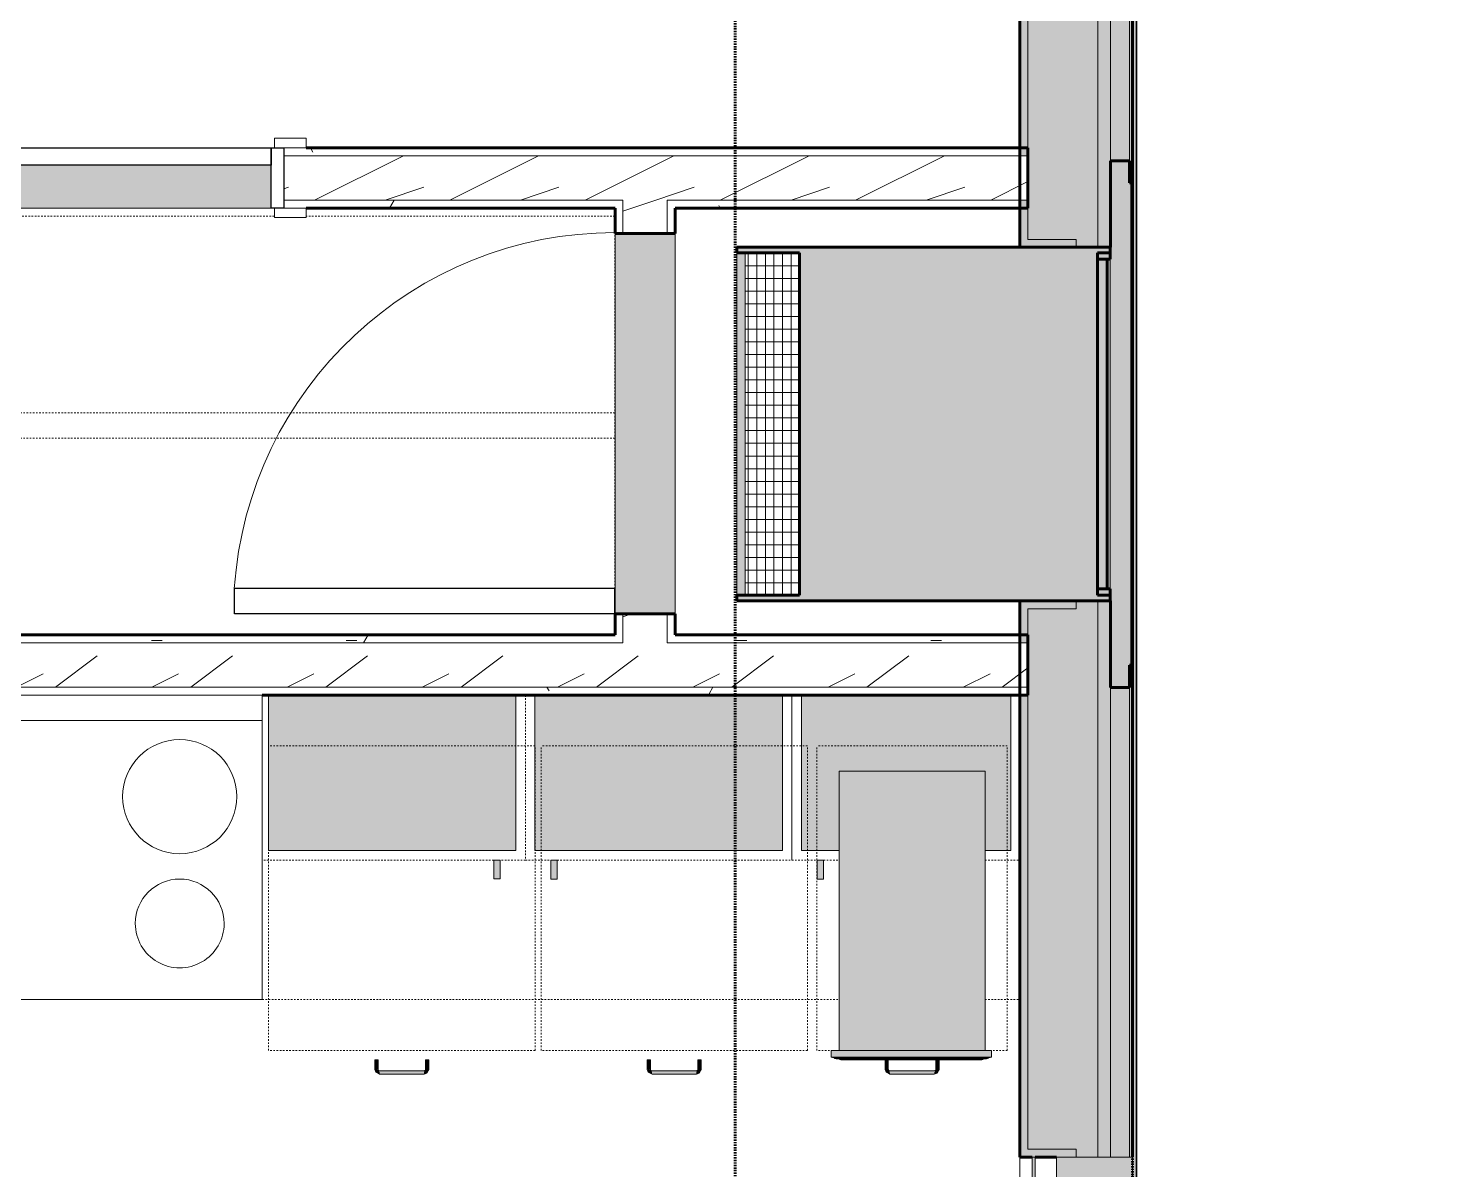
# Model space of a CAD drawing. Header units: inches. Extents: x -4169 to -1846, y 9706 to 12377.
# Drawn here: x -2155 to -2043.9, y 10203.4 to 10293.4 of the extents above; entities that cross this region are included whole.
import ezdxf

# ---------------------------------------------------------------- set-up
doc = ezdxf.new("R2010")
doc.units = ezdxf.units.IN
doc.header["$MEASUREMENT"] = 0
doc.linetypes.add('Dash', pattern=[0.25, 0.125, -0.125])
doc.linetypes.add('Dash 1_16_', pattern=[0.125, 0.0625, -0.0625])
for name, color, linetype, lineweight in [('0-1', 7, 'Continuous', 5), ('0-2', 7, 'Continuous', 18), ('0-3', 250, 'Continuous', 9), ('A-DOOR-1', 250, 'Continuous', 9), ('A-DOOR-2', 90, 'Continuous', 30), ('A-DOOR-FRAM-1', 90, 'Continuous', 30), ('A-GENM-3', 50, 'Continuous', 60), ('A-GENM-4', 250, 'Continuous', 9), ('A-GENM-6', 253, 'Continuous', 9), ('A-GENM-7', 252, 'Continuous', 9), ('A-GLAZ-1', 7, 'Continuous', 18), ('A-GLAZ-2', 50, 'Continuous', 60), ('A-GLAZ-3', 151, 'Continuous', 9), ('A-GLAZ-4', 135, 'Continuous', 18), ('A-WALL-1', 8, 'Continuous', 5), ('A-WALL-3', 50, 'Continuous', 60), ('A-WALL-4', 7, 'Continuous', 18), ('A-WALL-5', 251, 'Continuous', 5), ('A-WALL-9', 45, 'Continuous', 18), ('A-WALL-PATT-1', 250, 'Continuous', 9), ('A-WALL-PATT-2', 253, 'Continuous', 9), ('C-PROP-LINE-2', 91, 'Dash 1_16_', 60), ('Q-CASE', 31, 'Continuous', 9), ('Q-CASE-1', 9, 'Continuous', 9), ('Q-CASE-3', 250, 'Continuous', 9), ('Q-CASE-4', 250, 'Dash', 9), ('Q-CASE-HDLN-1', 250, 'Dash', 9), ('Q-CASE-HDLN-2', 31, 'Continuous', 9), ('Q-SPCQ-1', 250, 'Continuous', 9)]:
    doc.layers.add(name, color=color, linetype=linetype, lineweight=lineweight)
pattern_1 = [(0, (0, 0), (20.48, 5.12), [0.845, -14.515, 0.845, -14.515, -81.92]), (0, (0, 0), (20.48, 5.12), [-30.72, 0.845, -29.875, 0.845, -14.515, -35.84]), (0, (0, 0), (20.48, 5.12), [-76.8, 0.845, -9.395, 0.845, -24.755]), (120, (7.68, 2.56), (-14.67405, 15.1762003), [0.845, -14.515, 0.845, -14.515, -81.92]), (120, (7.68, 2.56), (-14.67405, 15.1762003), [-30.72, 0.845, -29.875, 0.845, -14.515, -35.84]), (120, (7.68, 2.56), (-14.67405, 15.1762003), [-76.8, 0.845, -9.395, 0.845, -24.755]), (240, (10.24, 12.8), (-5.80595, -20.2962003), [0.845, -14.515, 0.845, -14.515, -81.92]), (240, (10.24, 12.8), (-5.80595, -20.2962003), [-30.72, 0.845, -29.875, 0.845, -14.515, -35.84]), (240, (10.24, 12.8), (-5.80595, -20.2962003), [-76.8, 0.845, -9.395, 0.845, -24.755])]
pattern_2 = [(216.87, (4.265, 10.662), (31.9871619, 21.32545714), [5.331, -47.981]), (206.565, (10.662, 7.464), (-10.662476, -10.6620098), [11.921, -11.921]), (198.435, (10.662, 2.132), (-21.3244936, -10.6625869), [6.744, -26.974])]

# ---------------------------------------------------------------- blocks, each defined once
blk = doc.blocks.new('Single-Flush - 30_ x 80_ - MAGIC PAK DOOR-1421383-ENLARGED RCP - 2ND FLOOR PLAN')
at = {"layer": 'A-DOOR-1'}
blk.add_arc((15, -2.375), 30.067, 180, 266.18593, dxfattribs=at)
at = {"layer": 'A-DOOR-2'}
for p, q in [((13, -2.375), (13, -32.375)), ((15, -2.375), (13, -2.375)), ((15, -2.375), (15, -32.375)), ((15, -32.375), (13, -32.375))]:
    blk.add_line(p, q, dxfattribs=at)
blk = doc.blocks.new('FOLDING_SLIDING CLOSET - 72_ x 80_-1372885-ENLARGED RCP - 2ND FLOOR PLAN')
at = {"layer": 'A-DOOR-1'}
for p, q in [((-38.75, 3.25), (-36.25, 3.25)), ((-38.75, 2.5), (-38.75, 3.25)), ((-36.25, 2.5), (-38.75, 2.5)), ((-36.25, 3.25), (-36.25, 2.5)), ((36.25, 3.25), (38.75, 3.25)), ((36.25, 2.5), (36.25, 3.25)), ((38.75, 2.5), (36.25, 2.5)), ((38.75, 3.25), (38.75, 2.5)), ((-38.75, -2.25), (-36.25, -2.25)), ((-38.75, -3), (-38.75, -2.25)), ((-36.25, -3), (-38.75, -3)), ((-36.25, -2.25), (-36.25, -3)), ((36.25, -2.25), (38.75, -2.25)), ((36.25, -3), (36.25, -2.25)), ((38.75, -3), (36.25, -3)), ((38.75, -2.25), (38.75, -3))]:
    blk.add_line(p, q, dxfattribs=at)
at = {"layer": 'A-DOOR-2'}
for p, q in [((-1, 0.5), (36, 0.5)), ((-1, -0.875), (-1, 0.5)), ((36, 0.5), (36, -0.875)), ((-36, -0.875), (1, -0.875)), ((-36, -2.25), (-36, -0.875)), ((36, -0.875), (-1, -0.875)), ((1, -0.875), (1, -2.25)), ((1, -2.25), (-36, -2.25))]:
    blk.add_line(p, q, dxfattribs=at)
at = {"layer": 'A-DOOR-FRAM-1'}
for p, q in [((-37, 2.5), (-36, 2.5)), ((-37, -2.25), (-37, 2.5)), ((-36, 2.5), (-36, -2.25)), ((36, 2.5), (37, 2.5)), ((36, -2.25), (36, 2.5)), ((37, 2.5), (37, -2.25)), ((-36, -2.25), (-37, -2.25)), ((37, -2.25), (36, -2.25))]:
    blk.add_line(p, q, dxfattribs=at)
blk = doc.blocks.new('OD_CW_Closet - OD_CW_Closet-2067908-ENLARGED RCP - 2ND FLOOR PLAN')
at = {"layer": 'Q-CASE-HDLN-1'}
for p, q in [((0.74, 22.35), (0.74, -7.65)), ((0.74, 8.5), (158.05, 8.5)), ((0.74, 6.5), (158.05, 6.5)), ((0.74, -9), (25.09, -9)), ((27.59, -9), (100.09, -9))]:
    blk.add_line(p, q, dxfattribs=at)
blk = doc.blocks.new('Range - 24_ x 30_-2322588-ENLARGED RCP - 2ND FLOOR PLAN')
at = {"layer": 'Q-SPCQ-1'}
for p, q in [((0, 0), (30, 0)), ((0, -24), (0, 0)), ((30, 0), (30, -24)), ((0, -22), (30, -22)), ((30, -24), (0, -24))]:
    blk.add_line(p, q, dxfattribs=at)
for centre, radius, start, end in [((6.5, -6), 3.5, 360, 180), ((23.5, -6), 3, 0, 180), ((6.5, -6), 3.5, 180, 0), ((23.5, -6), 3, 180, 0), ((6.5, -16), 4.5, 0, 180), ((23.5, -16), 3, 360, 180), ((6.5, -16), 4.5, 180, 0), ((23.5, -16), 3, 180, 0)]:
    blk.add_arc(centre, radius, start, end, dxfattribs=at)
blk = doc.blocks.new('OD_CW_Countertop - OD_CW_Countertop-2375019-ENLARGED RCP - 2ND FLOOR PLAN')
at = {"layer": 'Q-CASE-HDLN-1'}
for p, q in [((67.24, 0), (112.71, 0)), ((124.21, 0), (126.96, 0))]:
    blk.add_line(p, q, dxfattribs=at)
blk = doc.blocks.new('Drawer_Base_Cabinet_3_drawer_12205 - 21_-V83-ENLARGED RCP - 2ND FLOOR PLAN')
at = {"layer": 'Q-CASE'}
for points in [[(-1.2, -25.5), (-1.14, -25.5), (-1.15, -24.75), (-1.38, -24.75), (-1.37, -25.5), (-1.23, -25.5)], [(-1.01, -25.84), (-1.03, -25.64), (-1.2, -25.5), (-1.35, -25.5), (-1.31, -25.69), (-1.28, -25.77), (-1.12, -25.83)], [(2.49, -25.84), (2.64, -25.81), (2.76, -25.75), (2.82, -25.61), (2.8, -25.5), (2.65, -25.5), (2.49, -25.69), (2.49, -25.81)], [(2.49, -25.64), (2.6, -25.55), (2.62, -25.51), (2.5, -25.63)], [(2.7, -25.5), (2.86, -25.5), (2.85, -24.75), (2.62, -24.75), (2.63, -25.5), (2.68, -25.5)], [(-1.01, -25.87), (2.49, -25.86), (2.49, -25.62), (-1.01, -25.64), (-1.01, -25.87)]]:
    blk.add_hatch(color=256, dxfattribs=at).paths.add_polyline_path(points, flags=0)
at = {"layer": 'Q-CASE-HDLN-1'}
for p, q in [((11.24, 0), (-9.76, 0)), ((-9.76, -24), (-9.76, 0)), ((11.24, -24), (11.24, 0)), ((11.24, -24), (-9.76, -24))]:
    blk.add_line(p, q, dxfattribs=at)
at = {"layer": 'Q-CASE-HDLN-2'}
for p, q in [((-1.39, -25.5), (-1.39, -24.75)), ((-1.39, -24.75), (-1.38, -24.75)), ((-1.14, -24.75), (-1.39, -24.75)), ((-1.39, -25.5), (-1.39, -24.75)), ((-1.39, -24.75), (-1.38, -24.75)), ((-1.38, -24.75), (-1.39, -24.75)), ((-1.39, -25.5), (-1.39, -24.75)), ((-1.39, -24.75), (-1.38, -24.75)), ((-1.38, -24.75), (-1.39, -24.75)), ((-1.31, -25.72), (-1.39, -25.5)), ((-1.31, -25.72), (-1.39, -25.5)), ((-1.14, -24.75), (-1.14, -25.5)), ((-1.14, -24.75), (-1.14, -24.75)), ((-1.14, -24.75), (-1.14, -25.5)), ((-1.14, -24.75), (-1.14, -24.75)), ((-1.14, -24.75), (-1.14, -24.75)), ((-1.14, -24.75), (-1.14, -25.5)), ((-1.14, -24.75), (-1.14, -24.75)), ((-1.14, -24.75), (-1.14, -24.75)), ((-1.14, -25.5), (-1.12, -25.54)), ((-1.14, -25.5), (-1.12, -25.54)), ((2.61, -25.5), (2.61, -24.75)), ((2.86, -24.75), (2.61, -24.75)), ((2.61, -24.75), (2.62, -24.75)), ((2.61, -25.5), (2.61, -24.75)), ((2.62, -24.75), (2.61, -24.75)), ((2.61, -24.75), (2.62, -24.75)), ((2.61, -25.5), (2.61, -24.75)), ((2.62, -24.75), (2.61, -24.75)), ((2.61, -24.75), (2.62, -24.75)), ((2.86, -25.5), (2.82, -25.59)), ((2.86, -25.5), (2.82, -25.59)), ((2.86, -24.75), (2.86, -25.5)), ((2.86, -24.75), (2.86, -24.75)), ((2.86, -24.75), (2.86, -25.5)), ((2.86, -24.75), (2.86, -24.75)), ((2.86, -24.75), (2.86, -24.75)), ((2.86, -24.75), (2.86, -25.5)), ((2.86, -24.75), (2.86, -24.75)), ((2.86, -24.75), (2.86, -24.75)), ((-1.01, -25.87), (-1.1, -25.83)), ((-1.01, -25.87), (-1.1, -25.83)), ((-1.01, -25.62), (2.49, -25.62)), ((2.49, -25.87), (-1.01, -25.87)), ((2.49, -25.62), (2.52, -25.6)), ((2.49, -25.62), (2.52, -25.6)), ((2.71, -25.8), (2.49, -25.87)), ((2.71, -25.8), (2.49, -25.87))]:
    blk.add_line(p, q, dxfattribs=at)
at = {"layer": 'Q-CASE-HDLN-2', "flags": 128}
for points in [[(-1.01, -25.87), (-1.31, -25.72), (-1.39, -25.5)], [(-1.14, -25.5), (-1.08, -25.61), (-1.01, -25.62)], [(2.86, -25.5), (2.71, -25.8), (2.49, -25.87)], [(2.49, -25.62), (2.59, -25.57), (2.61, -25.5)]]:
    blk.add_lwpolyline(points, dxfattribs=at)
blk = doc.blocks.new('Base_Unit_4_drawer_12137 - 15_-V87-ENLARGED RCP - 2ND FLOOR PLAN')
at = {"layer": 'Q-CASE'}
for points in [[(6.49, -24), (6.49, -2), (-5.01, -2), (-5.01, -24), (6.26, -24)], [(6.49, -24.54), (6.99, -24.54), (6.99, -24), (-5.64, -24), (-5.64, -24.54), (6.26, -24.54)], [(6.49, -24.59), (6.77, -24.59), (6.85, -24.54), (-5.53, -24.56), (-5.42, -24.59), (6.26, -24.59)], [(2.04, -24.67), (6.61, -24.67), (6.77, -24.59), (-5.42, -24.59), (-5.26, -24.67), (-4.97, -24.67), (-2.18, -24.67)], [(-4.81, -24.75), (6.26, -24.74), (6.42, -24.68), (6.24, -24.67), (-5.01, -24.69), (-4.89, -24.75)], [(-1.2, -25.5), (-1.14, -25.5), (-1.15, -24.75), (-1.38, -24.75), (-1.37, -25.5), (-1.23, -25.5)], [(-1.01, -25.84), (-1.03, -25.64), (-1.2, -25.5), (-1.35, -25.5), (-1.31, -25.69), (-1.28, -25.77), (-1.12, -25.83)], [(2.49, -25.84), (2.64, -25.81), (2.76, -25.75), (2.82, -25.61), (2.8, -25.5), (2.65, -25.5), (2.49, -25.69), (2.49, -25.81)], [(2.49, -25.64), (2.6, -25.55), (2.62, -25.51), (2.5, -25.63)], [(2.86, -25.5), (2.85, -24.75), (2.62, -24.75), (2.63, -25.5), (2.85, -25.5)], [(-1.01, -25.87), (2.49, -25.86), (2.49, -25.62), (-1.01, -25.64), (-1.01, -25.87)]]:
    blk.add_hatch(color=256, dxfattribs=at).paths.add_polyline_path(points, flags=0)
at = {"layer": 'Q-CASE-HDLN-1'}
for p, q in [((8.24, 0), (-6.76, 0)), ((-6.76, -24), (-6.76, 0)), ((8.24, -24), (8.24, 0)), ((8.24, -24), (-6.76, -24))]:
    blk.add_line(p, q, dxfattribs=at)
at = {"layer": 'Q-CASE-HDLN-2'}
for p, q in [((-5.01, -24), (-5.01, -2)), ((-5.01, -2), (6.49, -2)), ((6.49, -2), (6.49, -24)), ((6.99, -24), (-5.64, -24)), ((-5.64, -24.54), (-5.64, -24)), ((6.99, -24), (6.99, -24.54)), ((6.99, -24.54), (-5.64, -24.54)), ((-5.42, -24.59), (6.77, -24.59)), ((6.54, -24.67), (-5.19, -24.67)), ((-4.89, -24.75), (6.24, -24.75)), ((-1.39, -25.5), (-1.39, -24.75)), ((-1.39, -25.5), (-1.39, -24.75)), ((-1.39, -25.5), (-1.39, -24.75)), ((-1.39, -25.5), (-1.39, -24.75)), ((-1.31, -25.72), (-1.39, -25.5)), ((-1.31, -25.72), (-1.39, -25.5)), ((-1.31, -25.72), (-1.39, -25.5)), ((-1.14, -24.75), (-1.14, -25.5)), ((-1.14, -24.75), (-1.14, -25.5)), ((-1.14, -24.75), (-1.14, -25.5)), ((-1.14, -24.75), (-1.14, -25.5)), ((-1.14, -25.5), (-1.12, -25.54)), ((-1.14, -25.5), (-1.12, -25.54)), ((-1.14, -25.5), (-1.12, -25.54)), ((2.61, -25.5), (2.61, -24.75)), ((2.61, -25.5), (2.61, -24.75)), ((2.61, -25.5), (2.61, -24.75)), ((2.61, -25.5), (2.61, -24.75)), ((2.86, -25.5), (2.82, -25.59)), ((2.86, -25.5), (2.82, -25.59)), ((2.86, -25.5), (2.82, -25.59)), ((2.86, -24.75), (2.86, -25.5)), ((2.86, -24.75), (2.86, -25.5)), ((2.86, -24.75), (2.86, -25.5)), ((2.86, -24.75), (2.86, -25.5)), ((-1.01, -25.87), (-1.1, -25.83)), ((-1.01, -25.87), (-1.1, -25.83)), ((-1.01, -25.87), (-1.1, -25.83)), ((-1.01, -25.62), (2.49, -25.62)), ((2.49, -25.87), (-1.01, -25.87)), ((2.49, -25.62), (2.52, -25.6)), ((2.49, -25.62), (2.52, -25.6)), ((2.49, -25.62), (2.52, -25.6)), ((2.71, -25.8), (2.49, -25.87)), ((2.71, -25.8), (2.49, -25.87)), ((2.71, -25.8), (2.49, -25.87))]:
    blk.add_line(p, q, dxfattribs=at)
at = {"layer": 'Q-CASE-HDLN-2', "flags": 128}
for points in [[(-1.01, -25.87), (-1.31, -25.72), (-1.39, -25.5)], [(-1.14, -25.5), (-1.08, -25.61), (-1.01, -25.62)], [(2.86, -25.5), (2.71, -25.8), (2.49, -25.87)], [(2.49, -25.62), (2.59, -25.57), (2.61, -25.5)]]:
    blk.add_lwpolyline(points, dxfattribs=at)
at = {"layer": 'Q-CASE-HDLN-2'}
for points in [[(-5.64, -24.54), (-5.6, -24.54), (-5.53, -24.55), (-5.45, -24.58), (-5.42, -24.59)], [(-5.42, -24.59), (-5.4, -24.61), (-5.34, -24.64), (-5.26, -24.67), (-5.19, -24.67), (-5.16, -24.67)], [(-5.16, -24.67), (-5.19, -24.67), (-5.23, -24.67), (-5.26, -24.67)], [(-5.26, -24.67), (-5.23, -24.67), (-5.19, -24.67), (-5.16, -24.67)], [(-5.16, -24.67), (-5.19, -24.67), (-5.23, -24.67), (-5.26, -24.67)], [(-5.26, -24.67), (-5.23, -24.67), (-5.19, -24.67), (-5.16, -24.67)], [(-5.16, -24.67), (-5.19, -24.67), (-5.23, -24.67), (-5.26, -24.67)], [(-5.07, -24.68), (-5.03, -24.68), (-4.97, -24.7), (-4.91, -24.73), (-4.89, -24.75)], [(6.42, -24.68), (6.38, -24.68), (6.32, -24.7), (6.26, -24.73), (6.24, -24.75)], [(6.77, -24.59), (6.75, -24.61), (6.69, -24.64), (6.61, -24.67), (6.55, -24.67), (6.51, -24.67)], [(6.61, -24.67), (6.58, -24.67), (6.54, -24.67), (6.51, -24.67)], [(6.61, -24.67), (6.58, -24.67), (6.55, -24.67), (6.51, -24.67)], [(6.61, -24.67), (6.58, -24.67), (6.54, -24.67), (6.51, -24.67)], [(6.61, -24.67), (6.58, -24.67), (6.55, -24.67), (6.51, -24.67)], [(6.61, -24.67), (6.58, -24.67), (6.54, -24.67), (6.51, -24.67)], [(6.99, -24.54), (6.95, -24.54), (6.88, -24.55), (6.81, -24.58), (6.77, -24.59)]]:
    blk.add_open_spline(points, degree=3, dxfattribs=at)
blk = doc.blocks.new('300 Series Wall Hung Cabinet_301 - 21_-2351527-ENLARGED RCP - 2ND FLOOR PLAN')
at = {"layer": 'Q-CASE-1'}
for points in [[(9.75, -0.19), (-9.75, -0.19), (-9.75, -12.44), (9.75, -12.44), (9.75, -8.4)], [(-8.01, -13.19), (-8.5, -13.19), (-8.5, -14.69), (-8.01, -14.69)]]:
    blk.add_hatch(color=256, dxfattribs=at).paths.add_polyline_path(points, flags=0)
at = {"layer": 'Q-CASE-3'}
for p, q in [((-9.75, -12.44), (-9.75, -0.19)), ((9.75, -0.19), (9.75, -12.44)), ((9.75, -12.44), (-9.75, -12.44)), ((-8.01, -13.19), (-8.5, -13.19)), ((-8.5, -13.19), (-8.5, -14.69)), ((-8.01, -14.69), (-8.01, -13.19)), ((-8.5, -14.69), (-8.01, -14.69))]:
    blk.add_line(p, q, dxfattribs=at)
at = {"layer": 'Q-CASE-4'}
for p, q in [((-10.5, -0.19), (-10.5, -13.19)), ((10.5, -13.19), (10.5, -0.19)), ((-10.5, -13.19), (10.5, -13.19))]:
    blk.add_line(p, q, dxfattribs=at)
blk = doc.blocks.new('300 Series Wall Hung Cabinet_301 - 21_-2320634-ENLARGED RCP - 2ND FLOOR PLAN')
at = {"layer": 'Q-CASE-1'}
for points in [[(-8.5, 16.87), (-8.5, 15.38), (-8.01, 15.38), (-8.01, 16.87)], [(9.75, 14.63), (-9.75, 14.63), (-9.75, 2.37), (9.75, 2.37), (9.75, 14.55)]]:
    blk.add_hatch(color=256, dxfattribs=at).paths.add_polyline_path(points, flags=0)
at = {"layer": 'Q-CASE-3'}
for p, q in [((-8.01, 16.87), (-8.5, 16.87)), ((-8.5, 16.87), (-8.5, 15.38)), ((-8.01, 15.38), (-8.01, 16.87)), ((-9.75, 2.37), (-9.75, 14.63)), ((-9.75, 14.63), (9.75, 14.63)), ((-8.5, 15.38), (-8.01, 15.38)), ((9.75, 14.63), (9.75, 2.37))]:
    blk.add_line(p, q, dxfattribs=at)
at = {"layer": 'Q-CASE-4'}
for p, q in [((-10.5, 2.37), (-10.5, 15.38)), ((-10.5, 15.38), (10.25, 15.38))]:
    blk.add_line(p, q, dxfattribs=at)
blk = doc.blocks.new('300 Series Wall Hung Cabinet_301 - 18_-V86-ENLARGED RCP - 2ND FLOOR PLAN')
at = {"layer": 'Q-CASE-1'}
for points in [[(6.23, -12.44), (8.25, -12.44), (8.25, -0.19), (-8.25, -0.19), (-8.25, -12.44), (-5.27, -12.44), (-5.27, -6.19), (6.23, -6.19), (6.23, -12.36)], [(-6.51, -14.69), (-6.51, -13.19), (-7, -13.19), (-7, -14.69)]]:
    blk.add_hatch(color=256, dxfattribs=at).paths.add_polyline_path(points, flags=0)
at = {"layer": 'Q-CASE-3'}
for p, q in [((-8.25, -12.44), (-8.25, -0.19)), ((8.25, -0.19), (8.25, -12.44)), ((-5.27, -12.44), (-8.25, -12.44)), ((-6.51, -13.19), (-7, -13.19)), ((-7, -13.19), (-7, -14.69)), ((-6.51, -14.69), (-6.51, -13.19)), ((8.25, -12.44), (6.23, -12.44)), ((-7, -14.69), (-6.51, -14.69))]:
    blk.add_line(p, q, dxfattribs=at)
at = {"layer": 'Q-CASE-4'}
for p, q in [((-9, -0.19), (-9, -13.19)), ((-9, -13.19), (-5.27, -13.19)), ((6.23, -13.19), (8.98, -13.19))]:
    blk.add_line(p, q, dxfattribs=at)
blk = doc.blocks.new('CTR - 1st Phase - Unit Layouts_rvt-1-ENLARGED RCP - 2ND FLOOR PLAN')
at = {"layer": 'A-WALL-1'}
h = blk.add_hatch(color=256, dxfattribs=at)
h.paths.add_polyline_path([(-2181.08, 10279.22), (-2135.82, 10279.22), (-2135.82, 10282.6), (-2170.82, 10282.6), (-2170.82, 10281.22), (-2207.82, 10281.22), (-2207.82, 10279.22), (-2202.86, 10279.22)], flags=0)
h.paths.add_polyline_path([(-2202.86, 10282.6), (-2172.82, 10282.6), (-2172.82, 10283.97), (-2207.82, 10283.97), (-2207.82, 10282.6)], flags=0)
blk.add_hatch(color=256, dxfattribs=at).paths.add_polyline_path([(-2103.97, 10247.22), (-2103.97, 10277.22), (-2108.72, 10277.22), (-2108.72, 10247.22), (-2104.6, 10247.22)], flags=0)
at = {"layer": 'A-WALL-PATT-1'}
h = blk.add_hatch(dxfattribs=at)
h.set_pattern_fill('FP_1', color=256, style=0, pattern_type=2)
h.set_pattern_definition(pattern_1)
h.paths.add_polyline_path([(-2134.82, 10283.35), (-2076.8, 10283.36), (-2076.8, 10283.97), (-2134.82, 10283.97)], flags=0)
h.paths.add_polyline_path([(-2210.57, 10283.35), (-2208.82, 10283.35), (-2208.82, 10283.97), (-2212.32, 10283.97), (-2212.32, 10283.35)], flags=0)
h.paths.add_polyline_path([(-2303.86, 10283.35), (-2286.32, 10283.35), (-2286.32, 10283.97), (-2304.48, 10283.97)], flags=0)
h = blk.add_hatch(dxfattribs=at)
h.set_pattern_fill('FP_1', color=256, style=0, pattern_type=2)
h.set_pattern_definition(pattern_1)
h.paths.add_polyline_path([(-2076.8, 10279.22), (-2076.8, 10279.85), (-2104.6, 10279.85), (-2104.6, 10279.22), (-2079.78, 10279.22)], flags=0)
h.paths.add_polyline_path([(-2124.86, 10279.22), (-2108.1, 10279.22), (-2108.1, 10279.85), (-2134.82, 10279.85), (-2134.82, 10279.22), (-2133.07, 10279.22)], flags=0)
h.paths.add_polyline_path([(-2208.82, 10279.22), (-2208.82, 10279.85), (-2212.32, 10279.85), (-2212.32, 10279.22), (-2210.57, 10279.22)], flags=0)
h.paths.add_polyline_path([(-2286.32, 10279.22), (-2286.32, 10279.85), (-2300.36, 10279.85), (-2299.73, 10279.22), (-2287.22, 10279.22)], flags=0)
h = blk.add_hatch(dxfattribs=at)
h.set_pattern_fill('FP_1', color=256, style=0, pattern_type=2)
h.set_pattern_definition(pattern_1)
h.paths.add_polyline_path([(-2104.6, 10244.95), (-2076.8, 10244.96), (-2076.8, 10245.57), (-2104.6, 10245.57)], flags=0)
h.paths.add_polyline_path([(-2248.61, 10244.95), (-2108.1, 10244.95), (-2108.1, 10245.57), (-2266.97, 10245.57), (-2266.34, 10244.95), (-2266.08, 10244.95)], flags=0)
h = blk.add_hatch(dxfattribs=at)
h.set_pattern_fill('FP_1', color=256, style=0, pattern_type=2)
h.set_pattern_definition(pattern_1)
h.paths.add_polyline_path([(-2113.55, 10240.82), (-2076.17, 10240.82), (-2076.17, 10241.45), (-2239.4, 10241.45), (-2239.4, 10240.82), (-2115.03, 10240.82)], flags=0)
h.paths.add_polyline_path([(-2248.61, 10240.82), (-2242.9, 10240.82), (-2242.9, 10241.45), (-2268.68, 10241.45), (-2268.05, 10240.82), (-2266.08, 10240.82)], flags=0)
at = {"layer": 'A-WALL-PATT-2'}
h = blk.add_hatch(dxfattribs=at)
h.set_pattern_fill('FP_2', color=256, style=0, pattern_type=2)
h.set_pattern_definition(pattern_2)
h.paths.add_polyline_path([(-2104.6, 10279.85), (-2076.17, 10279.85), (-2076.17, 10283.35), (-2134.82, 10283.35), (-2134.82, 10279.85), (-2108.1, 10279.85)], flags=0)
h.paths.add_polyline_path([(-2208.82, 10279.85), (-2208.82, 10283.35), (-2212.32, 10283.35), (-2212.32, 10279.85)], flags=0)
h.paths.add_polyline_path([(-2301.24, 10279.85), (-2286.32, 10279.85), (-2286.32, 10283.35), (-2304.74, 10283.35), (-2303.86, 10282.46)], flags=0)
h = blk.add_hatch(dxfattribs=at)
h.set_pattern_fill('FP_2', color=256, style=0, pattern_type=2)
h.set_pattern_definition(pattern_2)
h.paths.add_polyline_path([(-2108.1, 10244.95), (-2104.6, 10244.95), (-2104.6, 10247.22), (-2108.1, 10247.22), (-2108.1, 10245.57)], flags=0)
h.paths.add_polyline_path([(-2108.1, 10277.22), (-2104.6, 10277.22), (-2104.6, 10279.85), (-2108.1, 10279.85), (-2108.1, 10279.21)], flags=0)
h = blk.add_hatch(dxfattribs=at)
h.set_pattern_fill('FP_2', color=256, style=0, pattern_type=2)
h.set_pattern_definition(pattern_2)
h.paths.add_polyline_path([(-2076.17, 10241.45), (-2076.17, 10244.95), (-2271.29, 10244.95), (-2267.79, 10241.45), (-2079.78, 10241.45)], flags=0)
at = {"layer": 'A-WALL-3'}
for p, q in [((-2133.07, 10283.97), (-2076.17, 10283.97)), ((-2076.17, 10283.97), (-2076.17, 10279.22)), ((-2108.72, 10279.22), (-2133.07, 10279.22)), ((-2108.72, 10277.22), (-2108.72, 10279.22)), ((-2076.17, 10279.22), (-2103.97, 10279.22)), ((-2103.97, 10279.22), (-2103.97, 10277.22)), ((-2103.97, 10277.22), (-2108.72, 10277.22)), ((-2108.72, 10245.57), (-2108.72, 10247.22)), ((-2108.72, 10247.22), (-2103.97, 10247.22)), ((-2103.97, 10247.22), (-2103.97, 10245.57)), ((-2266.08, 10245.57), (-2108.72, 10245.57)), ((-2103.97, 10245.57), (-2076.17, 10245.57)), ((-2076.17, 10245.57), (-2076.17, 10240.82)), ((-2076.17, 10240.82), (-2136.53, 10240.82))]:
    blk.add_line(p, q, dxfattribs=at)
at = {"layer": 'A-WALL-4'}
for p, q in [((-2076.17, 10283.35), (-2134.82, 10283.35)), ((-2108.1, 10279.85), (-2134.82, 10279.85)), ((-2108.1, 10279.85), (-2108.1, 10279.22)), ((-2076.17, 10279.85), (-2104.6, 10279.85)), ((-2104.6, 10279.85), (-2104.6, 10279.22)), ((-2207.82, 10279.22), (-2135.82, 10279.22)), ((-2108.1, 10279.22), (-2108.1, 10277.22)), ((-2104.6, 10279.22), (-2104.6, 10277.22)), ((-2108.72, 10277.22), (-2108.72, 10247.22)), ((-2103.97, 10247.22), (-2103.97, 10277.22)), ((-2108.1, 10247.22), (-2108.1, 10245.57)), ((-2104.6, 10247.22), (-2104.6, 10245.57)), ((-2108.1, 10245.57), (-2108.1, 10244.95)), ((-2104.6, 10245.57), (-2104.6, 10244.95)), ((-2108.1, 10244.95), (-2266.34, 10244.95)), ((-2076.17, 10244.95), (-2104.6, 10244.95)), ((-2076.17, 10241.45), (-2239.4, 10241.45))]:
    blk.add_line(p, q, dxfattribs=at)
at = {"layer": '0-2'}
for name, p, rotation in [('FOLDING_SLIDING CLOSET - 72_ x 80_-1372885-ENLARGED RCP - 2ND FLOOR PLAN', (-2171.82, 10281.72), 180), ('OD_CW_Closet - OD_CW_Closet-2067908-ENLARGED RCP - 2ND FLOOR PLAN', (-2107.99, 10269.57), 180), ('Single-Flush - 30_ x 80_ - MAGIC PAK DOOR-1421383-ENLARGED RCP - 2ND FLOOR PLAN', (-2106.35, 10262.22), 269.9999999998829), ('Range - 24_ x 30_-2322588-ENLARGED RCP - 2ND FLOOR PLAN', (-2136.53, 10216.82), 180), ('300 Series Wall Hung Cabinet_301 - 21_-2320634-ENLARGED RCP - 2ND FLOOR PLAN', (-2126.28, 10243.2), 180)]:
    blk.add_blockref(name, p, dxfattribs=dict(at, rotation=rotation))
for name, p in [('OD_CW_Countertop - OD_CW_Countertop-2375019-ENLARGED RCP - 2ND FLOOR PLAN', (-2203.76, 10216.82)), ('300 Series Wall Hung Cabinet_301 - 21_-2351527-ENLARGED RCP - 2ND FLOOR PLAN', (-2105.28, 10241.01)), ('300 Series Wall Hung Cabinet_301 - 18_-V86-ENLARGED RCP - 2ND FLOOR PLAN', (-2085.78, 10241.01)), ('Drawer_Base_Cabinet_3_drawer_12205 - 21_-V83-ENLARGED RCP - 2ND FLOOR PLAN', (-2126.26, 10236.82)), ('Drawer_Base_Cabinet_3_drawer_12205 - 21_-V83-ENLARGED RCP - 2ND FLOOR PLAN', (-2104.79, 10236.82)), ('Base_Unit_4_drawer_12137 - 15_-V87-ENLARGED RCP - 2ND FLOOR PLAN', (-2086.04, 10236.82))]:
    blk.add_blockref(name, p, dxfattribs=at)
blk = doc.blocks.new('Basic Wall _ EXT - FIBER CEMENT - LARGE - ___-2505167-ENLARGED RCP - 2ND FLOOR PLAN')
at = {"layer": 'A-WALL-9'}
h = blk.add_hatch(color=256, dxfattribs=at)
h.paths.add_polyline_path([(-2067.63, 9979.9), (-2067.63, 10851.68), (-2067.92, 10851.39), (-2067.92, 9980.19)], flags=0)
h.paths.add_polyline_path([(-2069.67, 10241.43), (-2068.17, 10241.43), (-2068.17, 10243.18), (-2067.99, 10243.18), (-2067.99, 10281.2), (-2068.17, 10281.2), (-2068.17, 10282.95), (-2069.67, 10282.95), (-2069.67, 10243.18)], flags=0)
h.paths.add_polyline_path([(-2068.17, 10548.63), (-2068.17, 10550.38), (-2067.99, 10550.38), (-2067.99, 10588.4), (-2068.17, 10588.4), (-2068.17, 10590.15), (-2069.67, 10590.15), (-2069.67, 10548.63)], flags=0)
blk.add_hatch(color=256, dxfattribs=at).paths.add_polyline_path([(-2067.6, 9979.87), (-2067.6, 10851.71), (-2067.63, 10851.68), (-2067.63, 9979.9)], flags=0)
at = {"layer": 'A-WALL-4'}
for p, q in [((-2067.63, 10851.68), (-2067.63, 9979.9)), ((-2067.6, 9979.87), (-2067.6, 10851.71))]:
    blk.add_line(p, q, dxfattribs=at)
blk = doc.blocks.new('Perforated Panel at Magic-Pak - hvac panel - 2nd floor-V99-ENLARGED RCP - 2ND FLOOR PLAN')
at = {"layer": 'A-GLAZ-3'}
h = blk.add_hatch(dxfattribs=at)
h.set_pattern_fill('FP_16', color=256, style=0, pattern_type=2)
h.set_pattern_definition([(45, (-10262.189, -2072.361), (-2.8284271, 2.8284271), [])])
h.paths.add_polyline_path([(-19.01, -4.44), (19.01, -4.44), (19.01, -4.38), (-19.01, -4.38)], flags=0)
at = {"layer": 'A-GLAZ-2'}
for p, q in [((19.01, -4.38), (-19.01, -4.38)), ((-19.01, -4.44), (19.01, -4.44))]:
    blk.add_line(p, q, dxfattribs=at)
blk = doc.blocks.new('_THE_ WINDOW _ DOOR - Window - 2nd Floor-2480470-ENLARGED RCP - 2ND FLOOR PLAN')
at = {"layer": 'A-GLAZ-1'}
blk.add_hatch(color=256, dxfattribs=at).paths.add_polyline_path([(-5.71, 1.56), (-19.01, 1.56), (-19.01, -4.44), (19.01, -4.44), (19.01, 1.56), (-1.49, 1.56)], flags=0)
at = {"layer": 'A-GLAZ-4'}
for points in [[(-1.49, 3.49), (-19.01, 3.47), (-19.01, 3.36), (19.01, 3.36), (19.01, 3.49), (2.73, 3.49)], [(2.73, 3.36), (-19.01, 3.36), (-19.01, 3.24), (19.01, 3.25), (19.01, 3.36), (4.84, 3.36)]]:
    blk.add_hatch(color=256, dxfattribs=at).paths.add_polyline_path(points, flags=0)
at = {"layer": 'A-GLAZ-1'}
for p, q in [((-19.01, 3.49), (19.01, 3.49)), ((-19.01, 3.49), (-19.01, 3.36)), ((-19.01, 3.36), (-19.01, 3.24)), ((19.01, 3.36), (19.01, 3.49)), ((19.01, 3.24), (19.01, 3.36)), ((19.01, 3.24), (-19.01, 3.24)), ((19.01, 1.56), (-19.01, 1.56)), ((-19.01, 1.56), (-19.01, -4.44)), ((19.01, 1.56), (19.01, -4.44)), ((-19.01, -4.44), (19.01, -4.44)), ((-7.05, -28.5), (17.01, -4.44))]:
    blk.add_line(p, q, dxfattribs=at)
blk.add_arc((17.01, -4.44), 34.03, 180, 225, dxfattribs=at)
blk = doc.blocks.new('V-Series_EWC4_SPVU_RFA_2015 - 2ND AND 3RD FLOOR-2226480-ENLARGED RCP - 2ND FLOOR PLAN')
at = {"layer": 'A-GENM-6'}
for points in [[(-3835.61, 11707.39), (-3829.54, 11707.39), (-3829.54, 11707.83), (-3834.46, 11707.83), (-3834.46, 11734.83), (-3829.54, 11734.83), (-3829.54, 11735.26), (-3858.97, 11735.26), (-3858.97, 11734.83), (-3857.97, 11734.83), (-3857.99, 11707.83), (-3858.97, 11707.83), (-3858.97, 11707.39), (-3837.3, 11707.39)], [(-3858.97, 11708.33), (-3858.72, 11708.33), (-3858.72, 11734.33), (-3858.97, 11734.33), (-3858.97, 11717.04)], [(-3858.72, 11708.33), (-3857.97, 11708.33), (-3857.97, 11734.33), (-3858.72, 11734.33), (-3858.72, 11717.04)], [(-3830.19, 11707.83), (-3829.54, 11707.83), (-3829.54, 11734.83), (-3830.19, 11734.83), (-3830.19, 11717.04)]]:
    blk.add_hatch(color=256, dxfattribs=at).paths.add_polyline_path(points, flags=0)
h = blk.add_hatch(color=256, dxfattribs=at)
h.paths.add_polyline_path([(-3858.97, 11707.83), (-3857.97, 11707.83), (-3857.97, 11708.33), (-3858.97, 11708.33)], flags=0)
h.paths.add_polyline_path([(-3858.97, 11734.33), (-3857.97, 11734.33), (-3857.97, 11734.83), (-3858.97, 11734.83)], flags=0)
at = {"layer": 'A-GENM-7'}
h = blk.add_hatch(dxfattribs=at)
h.set_pattern_fill('FP_48', color=256, style=0, pattern_type=2)
h.set_pattern_definition([(90, (-3838.85, 11721.327), (0.68, -4e-17), []), (0, (-3838.85, 11721.327), (0, -1), [])])
h.paths.add_polyline_path([(-3830.19, 11707.83), (-3830.19, 11734.83), (-3834.46, 11734.83), (-3834.46, 11707.83)], flags=0)
at = {"layer": 'A-GENM-3'}
for p, q in [((-3858.97, 11734.83), (-3858.97, 11735.26)), ((-3858.97, 11735.26), (-3829.54, 11735.26)), ((-3858.97, 11734.33), (-3858.97, 11734.83)), ((-3858.97, 11734.83), (-3857.97, 11734.83)), ((-3857.97, 11734.83), (-3858.97, 11734.83)), ((-3857.97, 11734.33), (-3858.97, 11734.33)), ((-3858.72, 11708.33), (-3858.72, 11734.33)), ((-3858.72, 11734.33), (-3857.97, 11734.33)), ((-3857.97, 11734.83), (-3857.97, 11734.33)), ((-3857.97, 11707.83), (-3857.97, 11734.83)), ((-3857.97, 11734.33), (-3857.97, 11708.33)), ((-3829.54, 11734.83), (-3834.46, 11734.83)), ((-3834.46, 11734.83), (-3834.46, 11707.83)), ((-3829.54, 11735.26), (-3829.54, 11734.83)), ((-3858.97, 11707.83), (-3858.97, 11708.33)), ((-3858.97, 11708.33), (-3857.97, 11708.33)), ((-3857.97, 11707.83), (-3858.97, 11707.83)), ((-3858.97, 11707.39), (-3858.97, 11707.83)), ((-3858.97, 11707.83), (-3857.97, 11707.83)), ((-3857.97, 11708.33), (-3858.72, 11708.33)), ((-3857.97, 11708.33), (-3857.97, 11707.83)), ((-3834.46, 11707.83), (-3829.54, 11707.83)), ((-3829.54, 11707.83), (-3829.54, 11707.39)), ((-3829.54, 11707.39), (-3858.97, 11707.39))]:
    blk.add_line(p, q, dxfattribs=at)
at = {"layer": 'A-GENM-4'}
for p, q in [((-3858.97, 11734.33), (-3858.97, 11708.33)), ((-3830.19, 11734.83), (-3830.19, 11707.83)), ((-3829.54, 11707.83), (-3829.54, 11734.83))]:
    blk.add_line(p, q, dxfattribs=at)
blk = doc.blocks.new('CTR - 1st Phase - Shell_rvt-1-ENLARGED RCP - 2ND FLOOR PLAN')
at = {"layer": 'A-WALL-1'}
h = blk.add_hatch(color=256, dxfattribs=at)
h.paths.add_polyline_path([(-2068.17, 9981.94), (-2068.17, 10012.78), (-2069.67, 10012.78), (-2069.67, 9981.94), (-2069.49, 9981.94)], flags=0)
h.paths.add_polyline_path([(-2069.67, 10050.8), (-2068.17, 10050.8), (-2068.17, 10051.18), (-2069.67, 10051.18)], flags=0)
h.paths.add_polyline_path([(-2069.67, 10089.2), (-2068.17, 10089.2), (-2068.17, 10166.38), (-2069.67, 10166.38), (-2069.67, 10090.2)], flags=0)
h.paths.add_polyline_path([(-2068.23, 10204.4), (-2068.17, 10204.4), (-2068.17, 10241.43), (-2069.67, 10241.43), (-2069.67, 10204.4)], flags=0)
h.paths.add_polyline_path([(-2068.17, 10282.95), (-2068.17, 10358.38), (-2069.67, 10358.38), (-2069.67, 10282.95)], flags=0)
h.paths.add_polyline_path([(-2068.23, 10396.4), (-2068.17, 10396.4), (-2068.17, 10473.58), (-2069.67, 10473.58), (-2069.67, 10396.4)], flags=0)
h.paths.add_polyline_path([(-2068.23, 10511.6), (-2068.17, 10511.6), (-2068.17, 10548.63), (-2069.67, 10548.63), (-2069.67, 10511.6)], flags=0)
h.paths.add_polyline_path([(-2068.17, 10590.15), (-2068.17, 10627.18), (-2069.67, 10627.18), (-2069.67, 10590.15)], flags=0)
h.paths.add_polyline_path([(-2068.17, 10665.2), (-2068.17, 10665.58), (-2069.67, 10665.58), (-2069.67, 10665.2), (-2068.23, 10665.2)], flags=0)
h.paths.add_polyline_path([(-2068.23, 10703.6), (-2068.17, 10703.6), (-2068.17, 10742.38), (-2069.67, 10742.38), (-2069.67, 10703.6)], flags=0)
h.paths.add_polyline_path([(-2068.17, 10780.4), (-2068.17, 10780.78), (-2069.67, 10780.78), (-2069.67, 10780.4), (-2068.23, 10780.4)], flags=0)
h.paths.add_polyline_path([(-2068.23, 10818.8), (-2068.17, 10818.8), (-2068.17, 10851.14), (-2069.67, 10851.14), (-2069.67, 10818.8)], flags=0)
at = {"layer": 'A-WALL-5'}
h = blk.add_hatch(color=256, dxfattribs=at)
h.paths.add_polyline_path([(-2067.92, 9980.44), (-2067.92, 10012.78), (-2068.17, 10012.78), (-2068.17, 9980.44)], flags=0)
h.paths.add_polyline_path([(-2068.17, 10050.8), (-2067.92, 10050.8), (-2067.92, 10051.18), (-2068.17, 10051.18)], flags=0)
h.paths.add_polyline_path([(-2068.17, 10089.2), (-2067.92, 10089.2), (-2067.92, 10166.38), (-2068.17, 10166.38), (-2068.17, 10091.7)], flags=0)
h.paths.add_polyline_path([(-2067.92, 10204.4), (-2067.92, 10243.18), (-2068.17, 10243.18), (-2068.17, 10204.4)], flags=0)
h.paths.add_polyline_path([(-2067.99, 10281.2), (-2067.92, 10281.2), (-2067.92, 10358.38), (-2068.17, 10358.38), (-2068.17, 10281.2)], flags=0)
h.paths.add_polyline_path([(-2068.17, 10396.4), (-2067.92, 10396.4), (-2067.92, 10473.58), (-2068.17, 10473.58), (-2068.17, 10399.94)], flags=0)
h.paths.add_polyline_path([(-2067.92, 10511.6), (-2067.92, 10550.38), (-2068.17, 10550.38), (-2068.17, 10511.6)], flags=0)
h.paths.add_polyline_path([(-2068.17, 10588.4), (-2067.92, 10588.4), (-2067.92, 10627.18), (-2068.17, 10627.18), (-2068.17, 10590.15)], flags=0)
h.paths.add_polyline_path([(-2068.17, 10665.2), (-2067.92, 10665.2), (-2067.92, 10665.58), (-2068.17, 10665.58)], flags=0)
h.paths.add_polyline_path([(-2068.17, 10703.6), (-2067.92, 10703.6), (-2067.92, 10742.38), (-2068.17, 10742.38), (-2068.17, 10711.62)], flags=0)
h.paths.add_polyline_path([(-2067.92, 10780.4), (-2067.92, 10780.78), (-2068.17, 10780.78), (-2068.17, 10780.4)], flags=0)
h.paths.add_polyline_path([(-2067.92, 10818.8), (-2067.92, 10851.39), (-2068.17, 10851.39), (-2068.17, 10818.8)], flags=0)
at = {"layer": 'A-WALL-PATT-2'}
h = blk.add_hatch(dxfattribs=at)
h.set_pattern_fill('FP_3', color=256, style=0, pattern_type=2)
h.set_pattern_definition([(0, (0, 0), (0, 3.199), []), (315, (0, 0), (3.1989511, 0), [4.524, -4.524]), (45, (0, 0), (3.1989511, 0), [4.524, -4.524])])
h.paths.add_polyline_path([(-2069.67, 9982.94), (-2069.67, 10012.78), (-2070.67, 10012.78), (-2070.67, 9982.94)], flags=0)
h.paths.add_polyline_path([(-2070.67, 10050.8), (-2069.67, 10050.8), (-2069.67, 10051.18), (-2070.67, 10051.18)], flags=0)
h.paths.add_polyline_path([(-2069.67, 10089.2), (-2069.67, 10166.38), (-2070.67, 10166.38), (-2070.67, 10089.2)], flags=0)
h.paths.add_polyline_path([(-2070.67, 10204.4), (-2069.67, 10204.4), (-2069.67, 10248.25), (-2070.67, 10248.25), (-2070.67, 10208.91)], flags=0)
h.paths.add_polyline_path([(-2069.67, 10276.13), (-2069.67, 10358.38), (-2070.67, 10358.38), (-2070.67, 10276.13)], flags=0)
h.paths.add_polyline_path([(-2070.67, 10396.4), (-2069.67, 10396.4), (-2069.67, 10473.58), (-2070.67, 10473.58), (-2070.67, 10399.94)], flags=0)
h.paths.add_polyline_path([(-2070.67, 10511.6), (-2069.67, 10511.6), (-2069.67, 10555.45), (-2070.67, 10555.45), (-2070.67, 10520.59)], flags=0)
h.paths.add_polyline_path([(-2069.67, 10583.33), (-2069.67, 10627.18), (-2070.67, 10627.18), (-2070.67, 10583.33)], flags=0)
h.paths.add_polyline_path([(-2070.67, 10665.2), (-2069.67, 10665.2), (-2069.67, 10665.58), (-2070.67, 10665.58)], flags=0)
h.paths.add_polyline_path([(-2069.67, 10703.6), (-2069.67, 10742.38), (-2070.67, 10742.38), (-2070.67, 10703.6)], flags=0)
h.paths.add_polyline_path([(-2070.67, 10780.4), (-2069.67, 10780.4), (-2069.67, 10780.78), (-2070.67, 10780.78)], flags=0)
h.paths.add_polyline_path([(-2069.67, 10818.8), (-2069.67, 10849.64), (-2070.67, 10849.64), (-2070.67, 10818.8)], flags=0)
h = blk.add_hatch(dxfattribs=at)
h.set_pattern_fill('FP_4', color=256, style=0, pattern_type=2)
h.set_pattern_definition([(161.57, (0.32, 0.32), (-2.560496185, -0.000537386), [0, -18.214, 2.022, 0]), (18.43, (-0.32, 0.32), (-2.560496185, 0.000537386), [0, -18.214, 2.022, 0]), (108.43, (0.32, 0.32), (1.27922091, -6.400876726), [6.07, -14.166]), (71.57, (-0.32, 0.32), (1.27922091, 6.400876726), [6.07, -14.166])])
h.paths.add_polyline_path([(-2072.36, 9988.44), (-2070.67, 9988.44), (-2070.67, 10012.78), (-2072.36, 10012.78), (-2072.36, 10012.15), (-2076.17, 10012.15), (-2076.17, 9988.44), (-2073.1, 9988.44)], flags=0)
h.paths.add_polyline_path([(-2070.67, 10050.8), (-2070.67, 10051.18), (-2072.36, 10051.18), (-2072.36, 10050.8), (-2071.34, 10050.8)], flags=0)
h.paths.add_polyline_path([(-2070.67, 10089.2), (-2070.67, 10166.38), (-2072.36, 10166.38), (-2072.36, 10165.75), (-2076.17, 10165.75), (-2076.17, 10089.83), (-2072.36, 10089.83), (-2072.36, 10089.2), (-2071.34, 10089.2)], flags=0)
h.paths.add_polyline_path([(-2070.67, 10204.4), (-2070.67, 10248.25), (-2072.36, 10248.25), (-2072.36, 10247.63), (-2076.17, 10247.63), (-2076.17, 10205.03), (-2072.36, 10205.03), (-2072.36, 10204.4), (-2071.34, 10204.4)], flags=0)
h.paths.add_polyline_path([(-2070.67, 10276.13), (-2070.67, 10358.38), (-2072.36, 10358.38), (-2072.36, 10357.75), (-2076.17, 10357.75), (-2076.17, 10276.75), (-2072.36, 10276.75), (-2072.36, 10276.13)], flags=0)
h.paths.add_polyline_path([(-2072.36, 10396.4), (-2070.67, 10396.4), (-2070.67, 10473.58), (-2072.36, 10473.58), (-2072.36, 10472.95), (-2076.17, 10472.95), (-2076.17, 10397.03), (-2072.36, 10397.03)], flags=0)
h.paths.add_polyline_path([(-2071.34, 10511.6), (-2070.67, 10511.6), (-2070.67, 10555.45), (-2072.36, 10555.45), (-2072.36, 10554.83), (-2076.17, 10554.83), (-2076.17, 10512.23), (-2072.36, 10512.23), (-2072.36, 10511.6)], flags=0)
h.paths.add_polyline_path([(-2072.36, 10583.33), (-2070.67, 10583.33), (-2070.67, 10627.18), (-2072.36, 10627.18), (-2072.36, 10626.55), (-2076.17, 10626.55), (-2076.17, 10583.95), (-2072.36, 10583.95)], flags=0)
h.paths.add_polyline_path([(-2070.67, 10665.2), (-2070.67, 10665.58), (-2072.36, 10665.58), (-2072.36, 10665.2), (-2071.34, 10665.2)], flags=0)
h.paths.add_polyline_path([(-2070.67, 10703.6), (-2070.67, 10742.38), (-2072.36, 10742.38), (-2072.36, 10741.75), (-2076.17, 10741.75), (-2076.17, 10704.23), (-2072.36, 10704.23), (-2072.36, 10703.6), (-2071.34, 10703.6)], flags=0)
h.paths.add_polyline_path([(-2072.36, 10780.4), (-2070.67, 10780.4), (-2070.67, 10780.78), (-2072.36, 10780.78)], flags=0)
h.paths.add_polyline_path([(-2072.36, 10818.8), (-2070.67, 10818.8), (-2070.67, 10848.64), (-2076.17, 10848.64), (-2076.17, 10819.43), (-2072.36, 10819.43)], flags=0)
h = blk.add_hatch(dxfattribs=at)
h.set_pattern_fill('FP_1', color=256, style=0, pattern_type=2)
h.set_pattern_definition(pattern_1)
h.paths.add_polyline_path([(-2076.17, 9989.06), (-2076.17, 10012.15), (-2072.36, 10012.15), (-2072.36, 10012.78), (-2076.8, 10012.78), (-2076.8, 9989.06)], flags=0)
h.paths.add_polyline_path([(-2073.92, 10050.8), (-2072.36, 10050.8), (-2072.36, 10051.18), (-2076.8, 10051.18), (-2076.8, 10050.8), (-2075.56, 10050.8)], flags=0)
h.paths.add_polyline_path([(-2076.17, 10089.2), (-2072.36, 10089.2), (-2072.36, 10089.83), (-2076.17, 10089.83), (-2076.17, 10165.75), (-2072.36, 10165.75), (-2072.38, 10166.38), (-2076.8, 10166.38), (-2076.8, 10089.2)], flags=0)
h.paths.add_polyline_path([(-2076.8, 10204.4), (-2072.36, 10204.4), (-2072.36, 10205.03), (-2076.17, 10205.03), (-2076.17, 10240.82), (-2076.8, 10240.82), (-2076.8, 10205.14)], flags=0)
h.paths.add_polyline_path([(-2076.21, 10244.95), (-2076.17, 10244.95), (-2076.17, 10247.63), (-2072.36, 10247.63), (-2072.39, 10248.25), (-2076.8, 10248.25), (-2076.8, 10244.95)], flags=0)
h.paths.add_polyline_path([(-2076.8, 10276.13), (-2072.36, 10276.13), (-2072.36, 10276.75), (-2076.17, 10276.75), (-2076.17, 10279.85), (-2076.8, 10279.85), (-2076.8, 10276.75)], flags=0)
h.paths.add_polyline_path([(-2076.8, 10283.35), (-2076.17, 10283.35), (-2076.17, 10357.75), (-2072.36, 10357.75), (-2072.37, 10358.38), (-2076.8, 10358.38), (-2076.8, 10309.45)], flags=0)
h.paths.add_polyline_path([(-2076.8, 10396.4), (-2072.36, 10396.4), (-2072.36, 10397.03), (-2076.17, 10397.03), (-2076.17, 10411.79), (-2076.8, 10411.79), (-2076.8, 10397.43)], flags=0)
h.paths.add_polyline_path([(-2076.17, 10419.79), (-2076.17, 10472.95), (-2072.36, 10472.95), (-2072.36, 10473.58), (-2076.8, 10473.58), (-2076.8, 10419.79), (-2076.36, 10419.79)], flags=0)
h.paths.add_polyline_path([(-2076.8, 10511.6), (-2072.36, 10511.6), (-2072.36, 10512.23), (-2076.17, 10512.23), (-2076.17, 10547.6), (-2076.8, 10547.6), (-2076.8, 10512.23)], flags=0)
h.paths.add_polyline_path([(-2076.74, 10551.73), (-2076.17, 10551.73), (-2076.17, 10554.83), (-2072.36, 10554.83), (-2072.36, 10555.45), (-2076.8, 10555.45), (-2076.8, 10551.73)], flags=0)
h.paths.add_polyline_path([(-2072.39, 10583.33), (-2072.36, 10583.33), (-2072.36, 10583.95), (-2076.17, 10583.95), (-2076.17, 10586.63), (-2076.8, 10586.63), (-2076.8, 10583.33), (-2076.17, 10583.33)], flags=0)
h.paths.add_polyline_path([(-2076.27, 10590.75), (-2076.17, 10590.75), (-2076.17, 10626.55), (-2072.36, 10626.55), (-2072.36, 10627.18), (-2076.8, 10627.18), (-2076.8, 10590.75)], flags=0)
h.paths.add_polyline_path([(-2073.92, 10665.2), (-2072.36, 10665.2), (-2072.36, 10665.58), (-2076.8, 10665.58), (-2076.8, 10665.2), (-2075.56, 10665.2)], flags=0)
h.paths.add_polyline_path([(-2075.85, 10703.6), (-2072.36, 10703.6), (-2072.36, 10704.23), (-2076.17, 10704.23), (-2076.17, 10741.75), (-2072.36, 10741.75), (-2072.36, 10742.38), (-2076.8, 10742.38), (-2076.8, 10703.6), (-2076.17, 10703.6)], flags=0)
h.paths.add_polyline_path([(-2073.92, 10780.4), (-2072.36, 10780.4), (-2072.36, 10780.78), (-2076.8, 10780.78), (-2076.8, 10780.4), (-2075.56, 10780.4)], flags=0)
h.paths.add_polyline_path([(-2076.8, 10818.8), (-2072.36, 10818.8), (-2072.36, 10819.43), (-2076.17, 10819.43), (-2076.17, 10843.14), (-2076.8, 10843.14), (-2076.8, 10819.43)], flags=0)
at = {"layer": 'A-WALL-3'}
for p, q in [((-2076.8, 10276.13), (-2076.8, 10358.38)), ((-2067.92, 10358.38), (-2067.92, 10281.2)), ((-2068.17, 10282.95), (-2069.67, 10282.95)), ((-2069.67, 10282.95), (-2069.67, 10276.13)), ((-2068.17, 10281.2), (-2068.17, 10282.95)), ((-2067.92, 10281.2), (-2068.17, 10281.2)), ((-2069.67, 10276.13), (-2076.8, 10276.13)), ((-2076.8, 10204.4), (-2076.8, 10248.25)), ((-2076.8, 10248.25), (-2069.67, 10248.25)), ((-2069.67, 10248.25), (-2069.67, 10241.43)), ((-2068.17, 10241.43), (-2068.17, 10243.18)), ((-2068.17, 10243.18), (-2067.92, 10243.18)), ((-2067.92, 10243.18), (-2067.92, 10204.4)), ((-2069.67, 10241.43), (-2068.17, 10241.43)), ((-2075.84, 10204.4), (-2076.8, 10204.4)), ((-2073.92, 10204.4), (-2075.6, 10204.4))]:
    blk.add_line(p, q, dxfattribs=at)
at = {"layer": 'A-WALL-4'}
for p, q in [((-2076.17, 10276.75), (-2076.17, 10357.75)), ((-2070.67, 10358.38), (-2070.67, 10276.13)), ((-2069.67, 10358.38), (-2069.67, 10282.95)), ((-2068.17, 10358.38), (-2068.17, 10282.95)), ((-2072.36, 10276.75), (-2076.17, 10276.75)), ((-2072.36, 10276.75), (-2072.36, 10276.13)), ((-2072.36, 10248.25), (-2072.36, 10247.63)), ((-2070.67, 10248.25), (-2070.67, 10204.4)), ((-2076.17, 10247.63), (-2072.36, 10247.63)), ((-2076.17, 10205.03), (-2076.17, 10247.63)), ((-2069.67, 10241.43), (-2069.67, 10204.4)), ((-2068.17, 10241.43), (-2068.17, 10204.4)), ((-2076.8, 10204.4), (-2076.8, 10166.38)), ((-2072.36, 10205.03), (-2076.17, 10205.03)), ((-2072.36, 10205.03), (-2072.36, 10204.4))]:
    blk.add_line(p, q, dxfattribs=at)
at = {"layer": '0-3'}
blk.add_blockref('Basic Wall _ EXT - FIBER CEMENT - LARGE - ___-2505167-ENLARGED RCP - 2ND FLOOR PLAN', (0, 0), dxfattribs=at)
for name, p, rotation in [('Perforated Panel at Magic-Pak - hvac panel - 2nd floor-V99-ENLARGED RCP - 2ND FLOOR PLAN', (-2072.36, 10262.19), 89.99999999999991), ('V-Series_EWC4_SPVU_RFA_2015 - 2ND AND 3RD FLOOR-2226480-ENLARGED RCP - 2ND FLOOR PLAN', (-5928.65, 21983.52), 180), ('_THE_ WINDOW _ DOOR - Window - 2nd Floor-2480470-ENLARGED RCP - 2ND FLOOR PLAN', (-2072.36, 10185.39), 89.99999999999991)]:
    blk.add_blockref(name, p, dxfattribs=dict(at, rotation=rotation))
blk = doc.blocks.new('Family - ___-1870007-ENLARGED RCP - 2ND FLOOR PLAN')
at = {"layer": 'C-PROP-LINE-2'}
blk.add_line((-2067.92, 9980.19), (-2067.92, 10851.39), dxfattribs=at)
blk = doc.blocks.new('Family - ___-1870574-ENLARGED RCP - 2ND FLOOR PLAN')
at = {"layer": 'C-PROP-LINE-2'}
blk.add_line((-2099.26, 10010.09), (-2099.26, 10821.49), dxfattribs=at)

msp = doc.modelspace()

# ---------------------------------------------------------------- block references
at = {"layer": '0-1'}
for name in ['CTR - 1st Phase - Shell_rvt-1-ENLARGED RCP - 2ND FLOOR PLAN', 'CTR - 1st Phase - Unit Layouts_rvt-1-ENLARGED RCP - 2ND FLOOR PLAN']:
    msp.add_blockref(name, (0, 0), dxfattribs=at)
at = {"layer": 'C-PROP-LINE-2'}
for name in ['Family - ___-1870007-ENLARGED RCP - 2ND FLOOR PLAN', 'Family - ___-1870574-ENLARGED RCP - 2ND FLOOR PLAN']:
    msp.add_blockref(name, (0, 0), dxfattribs=at)

doc.saveas('drawing.dxf')
